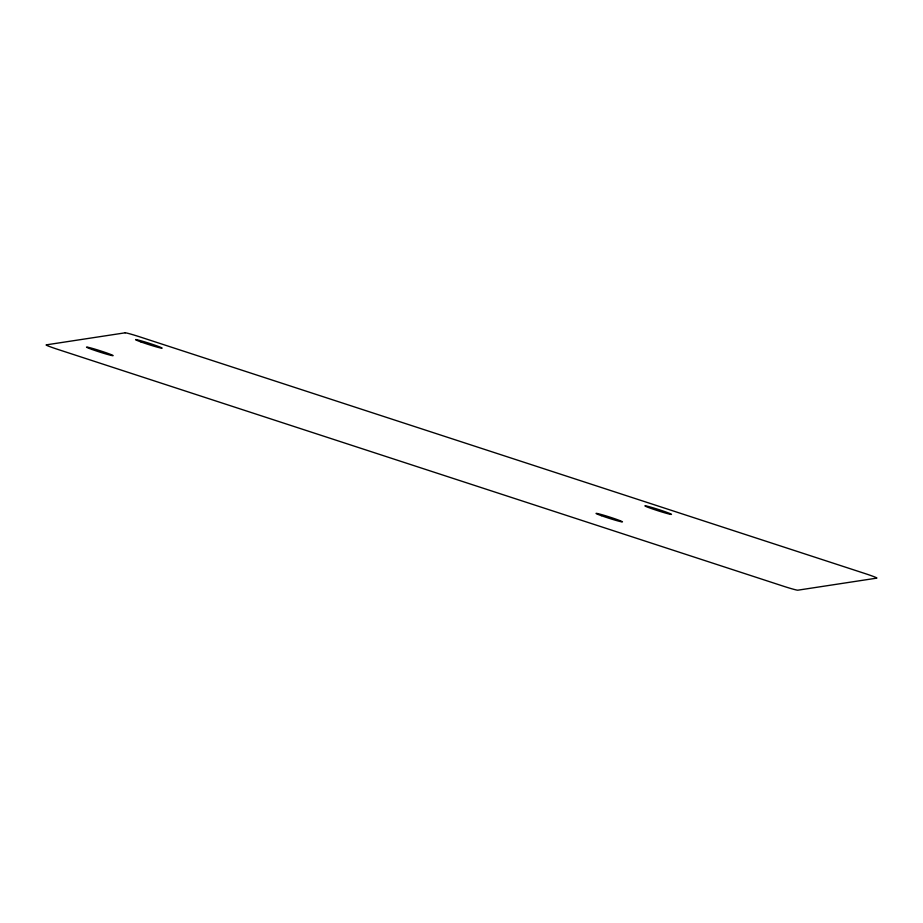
<?xml version="1.0" encoding="UTF-8"?>
<svg xmlns="http://www.w3.org/2000/svg" width="923" height="923" viewBox="0 0 923 923"><rect width="100%" height="100%" fill="white"/><g stroke="black" fill="none" stroke-linecap="round" stroke-linejoin="round"><path stroke-width="1.38" d="M125.17 332.811L46.15 344.879A13.926 0.681 17.8 0 0 57.826 349.402L783.154 586.117A13.926 0.681 17.8 0 0 797.83 590.189L876.85 578.121A13.926 0.681 17.8 0 0 865.174 573.598L139.846 336.883A13.926 0.681 17.8 0 0 125.17 332.811M645.454 505.85L644.958 505.873A13.926 0.681 17.8 0 0 654.626 509.658L658.053 510.788A13.926 0.681 17.8 0 0 671.413 514.423A13.926 0.681 17.8 0 0 660.695 510.211A13.926 0.681 17.8 0 0 645.454 505.85M601.311 515.657A13.949 0.681 17.8 0 0 622.402 521.922A13.949 0.681 17.8 0 0 603.907 515.265A13.949 0.681 17.8 0 0 601.311 515.657M141.023 341.96A13.926 0.681 17.8 0 0 162.079 348.202A13.926 0.681 17.8 0 0 143.619 341.556A13.926 0.681 17.8 0 0 141.023 341.96M92 349.448A13.926 0.681 17.8 0 0 113.068 355.69A13.926 0.681 17.8 0 0 94.608 349.044A13.926 0.681 17.8 0 0 92 349.448"/></g></svg>
